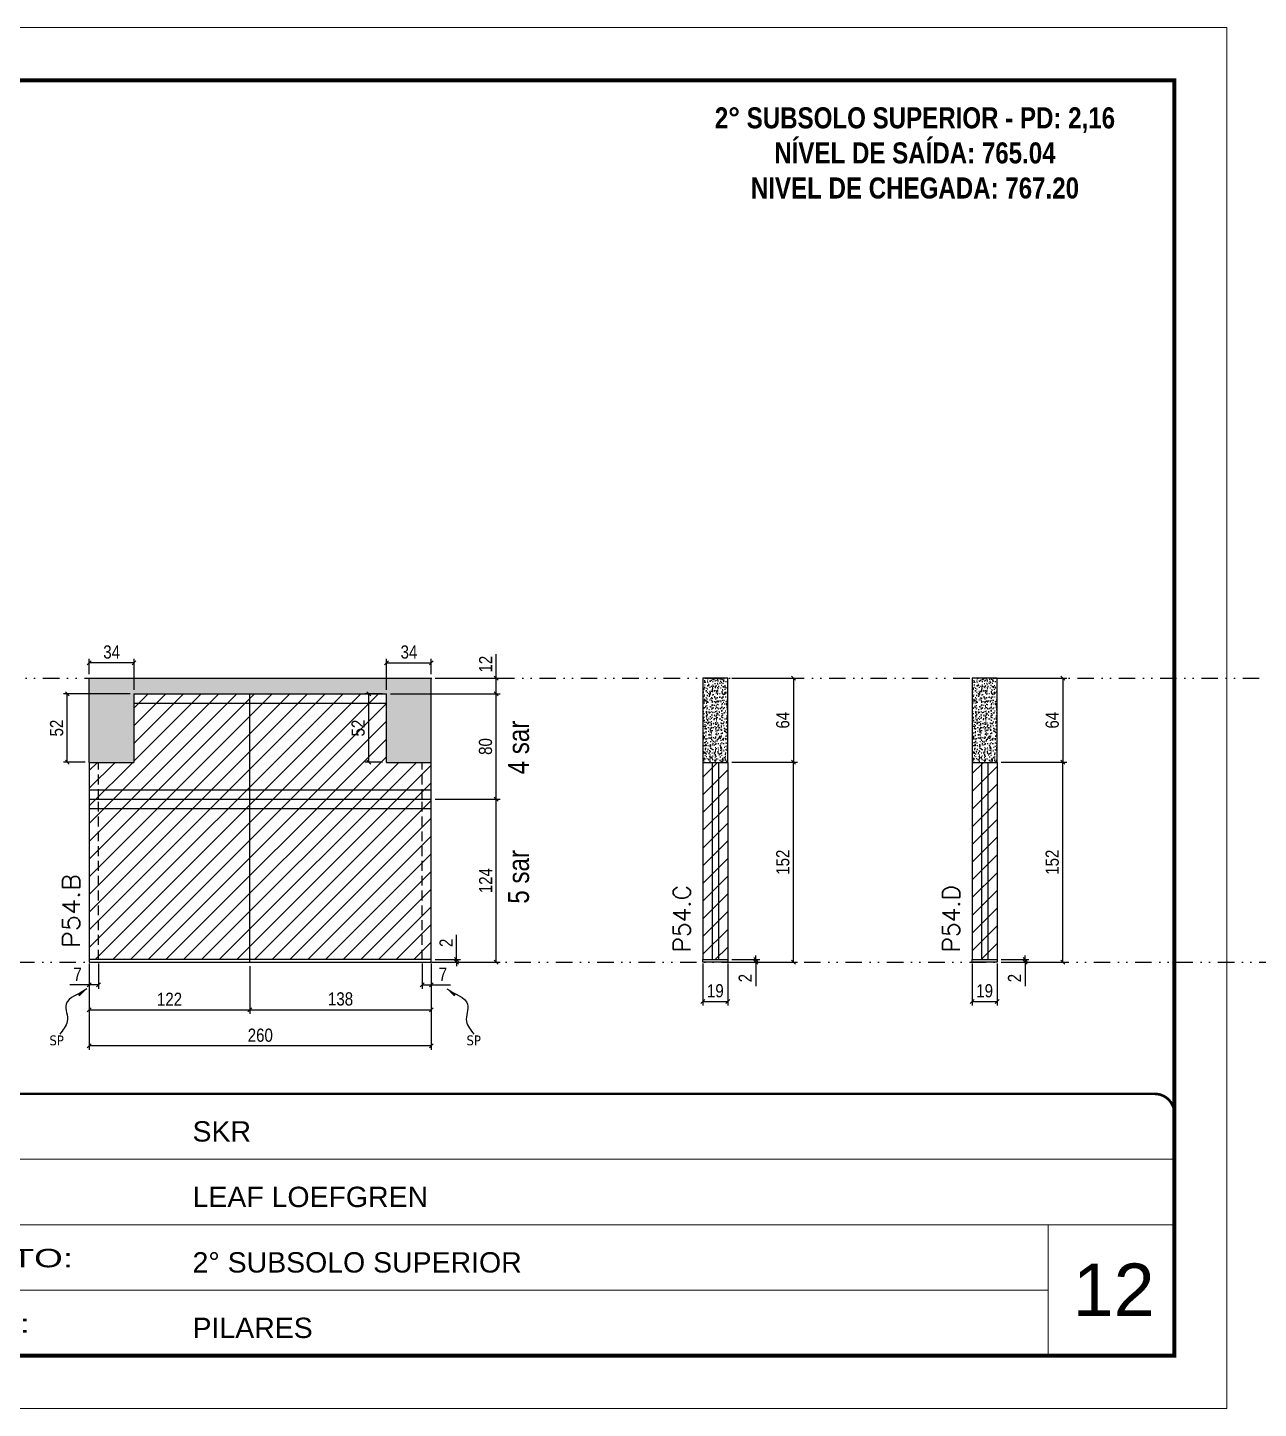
# Model space of a CAD drawing. Extents: x 13741 to 27878, y -21631 to 6985.
# Drawn here: x 19755 to 20691, y 3638 to 4688 of the extents above; entities that cross this region are included whole.
import ezdxf

# ---------------------------------------------------------------- set-up
doc = ezdxf.new("R2010")
doc.units = 0
for name, pattern in [('CONTINUO', [0]), ('DASHED', [0.75, 0.5, -0.25]), ('DIVIDE2', [0.625, 0.25, -0.125, 0, -0.125, 0, -0.125]), ('HIDDEN', [0.375, 0.25, -0.125])]:
    doc.linetypes.add(name, pattern=pattern)
for name, color, linetype, lineweight in [('CARIMBO', 255, 'Continuous', 9), ('Folhas', 255, 'Continuous', 9), ('Hachura', 251, 'Continuous', 9), ('SARRAFO DE PRESSAO', 251, 'DASHED', 9), ('Texto Seção', 7, 'Continuous', 15)]:
    doc.layers.add(name, color=color, linetype=linetype, lineweight=lineweight)
for name, color, linetype in [('COTA', 241, 'Continuous'), ('NOMENCLATURA', 7, 'Continuous'), ('Nível', 160, 'Continuous'), ('Painéis', 200, 'Continuous'), ('SARR_2.2x7', 40, 'Continuous'), ('Sarrafo de Pressão', 42, 'HIDDEN'), ('texto', 7, 'Continuous')]:
    doc.layers.add(name, color=color, linetype=linetype)
doc.styles.add('ARIAL', font='arial.ttf')
doc.styles.add('ARIAL_NARROW', font='ARIALN.TTF', dxfattribs={"height": 0.2})
doc.styles.add('COTA TECNICA', font='techl___.ttf', dxfattribs={"height": 10})
doc.styles.add('COTA TECNICA-50', font='techl___.ttf', dxfattribs={"height": 10})
doc.styles.add('REGUA-120', font='ROMANS.shx', dxfattribs={"height": 15})
doc.styles.add('ROMANC', font='techb___.ttf', dxfattribs={"height": 2.5})
doc.styles.get("Standard").update_dxf_attribs({"font": 'arial.ttf'})
doc.styles.add('Tecnologia', font='')
doc.styles.get('Tecnologia').set_extended_font_data('Forgotten Futurist')
doc.dimstyles.new('COTA PAINEL-50', dxfattribs={"dimtxt": 10, "dimasz": 3, "dimexe": 3, "dimexo": 3, "dimgap": 3, "dimtad": 1, "dimdec": 1, "dimzin": 12, "dimdsep": 46, "dimtxsty": 'COTA TECNICA-50', "dimblk1": 'OBLIQUE', "dimblk2": 'OBLIQUE', "dimsah": 1, "dimcen": 0.9, "dimclrd": 4, "dimclre": 4, "dimclrt": 240, "dimadec": 1, "dimazin": 3, "dimtfac": 1, "dimtdec": 1, "dimtmove": 0, "dimatfit": 3, "dimfxl": 1, "dimtolj": 1, "dimtzin": 12, "dimarcsym": 0})
doc.dimstyles.new('PAINEL', dxfattribs={"dimtxt": 10, "dimasz": 3, "dimexe": 3, "dimexo": 3, "dimgap": 3, "dimtad": 1, "dimdec": 1, "dimzin": 12, "dimdsep": 46, "dimtxsty": 'COTA TECNICA', "dimblk1": 'OBLIQUE', "dimblk2": 'OBLIQUE', "dimsah": 1, "dimcen": 0.9, "dimclrd": 4, "dimclre": 4, "dimclrt": 240, "dimadec": 1, "dimazin": 3, "dimtfac": 1, "dimtdec": 1, "dimtmove": 0, "dimatfit": 3, "dimfxl": 1, "dimtolj": 1, "dimtzin": 12, "dimarcsym": 0})
doc.dimstyles.get("Standard").update_dxf_attribs({"dimtxt": 0.18, "dimasz": 0.18, "dimexe": 0.18, "dimexo": 0.0625, "dimgap": 0.09, "dimtad": 0, "dimtih": 1, "dimtoh": 1, "dimdec": 4, "dimzin": 0, "dimdsep": 46, "dimtxsty": 'Standard', "dimcen": 0.09, "dimadec": 0, "dimazin": 0, "dimtfac": 1, "dimtdec": 4, "dimtofl": 0, "dimtmove": 0, "dimatfit": 3, "dimfxl": 1, "dimtolj": 1, "dimtzin": 0, "dimarcsym": 0})

# ---------------------------------------------------------------- blocks, each defined once
blk = doc.blocks.new('9999999999')
at = {"color": 30, "linetype": 'CONTINUO'}
for p, q in [((98564.6, 34230.2), (98564.6, 34429.4)), ((98564.6, 34379.6), (99584, 34379.6)), ((98564.6, 34329.8), (99488, 34329.8)), ((99584, 34329.8), (99488, 34329.8)), ((99488, 34329.8), (99488, 34230.2)), ((98564.6, 34280), (99488, 34280))]:
    blk.add_line(p, q, dxfattribs=at)
at = {"color": 30, "linetype": 'CONTINUO', "const_width": 2}
blk.add_lwpolyline([(99584, 34230.2), (99584, 34414.4, 0.414214), (99569, 34429.4), (98229, 34429.4, 0.414214), (98214, 34414.4), (98214, 34245.2, 0.414214), (98229, 34230.2), (99584, 34230.2)], format="xyb", dxfattribs=at)
at = {"layer": 'Folhas'}
blk.add_lwpolyline([(98139, 34190.2), (99624, 34190.2), (99624, 35240.2), (98139, 35240.2)], close=True, dxfattribs=at)
at = {"layer": 'Folhas', "color": 30, "const_width": 3}
blk.add_lwpolyline([(98214, 34230.2), (99584, 34230.2), (99584, 35200.2), (98214, 35200.2)], close=True, dxfattribs=at)
at = {"color": 7, "linetype": 'Continuous', "ltscale": 5, "style": 'ARIAL'}
for s, height, p in [('SKR', 15.48, (98837.7, 34393.1)), ('LEAF LOEFGREN', 15.483, (98837.7, 34343.3)), ('2° SUBSOLO SUPERIOR', 15.483, (98837.7, 34293.5)), ('NOVA SISTEMAS CONSTRUTIVOS', 11.059, (98263.2, 34267.2)), ('PILARES', 15.48, (98837.7, 34243.7))]:
    blk.add_text(s, height=height, dxfattribs=at).set_placement(p)
at = {"layer": 'Folhas', "color": 7, "style": 'Tecnologia', "width": 1.5}
for s, p in [('CLIENTE:', (98573.7, 34397.2)), ('OBRA:', (98573.7, 34347.3)), ('PAVIMENTO:', (98573.7, 34297.5)), ('PROJETO:', (98573.7, 34247.7))]:
    blk.add_text(s, height=14, dxfattribs=at).set_placement(p)
blk = doc.blocks.new('_Oblique')
at = {"color": 0, "linetype": 'ByBlock', "lineweight": -2}
blk.add_line((-0.5, -0.5), (0.5, 0.5), dxfattribs=at)
blk = doc.blocks.new('*D1061')
at = {"layer": 'COTA', "color": 4, "lineweight": -2, "transparency": 16777216}
for p, q in [((19802.2, 3975.9), (19802.2, 3910.2)), ((20062.2, 3975.9), (20062.2, 3910.2)), ((20062.2, 3913.2), (19802.2, 3913.2))]:
    blk.add_line(p, q, dxfattribs=at)
at = {"layer": 'Defpoints', "color": 0, "transparency": 16777216}
for p in [(19802.2, 3978.9), (20062.2, 3978.9), (19802.2, 3913.2)]:
    blk.add_point(p, dxfattribs=at)
at = {"layer": 'COTA', "color": 4, "lineweight": -2, "transparency": 16777216, "xscale": 3, "yscale": 3, "zscale": 3, "rotation": 180}
blk.add_blockref('_Oblique', (19802.2, 3913.2), dxfattribs=at)
at = {"layer": 'COTA', "color": 4, "lineweight": -2, "transparency": 16777216, "xscale": 3, "yscale": 3, "zscale": 3}
blk.add_blockref('_Oblique', (20062.2, 3913.2), dxfattribs=at)
at = {"layer": 'COTA', "color": 240, "transparency": 16777216, "insert": (19932.2, 3921.3), "char_height": 10, "attachment_point": 5, "style": 'COTA TECNICA'}
blk.add_mtext('\\A1;260', dxfattribs=at)
blk = doc.blocks.new('*D1062')
at = {"layer": 'COTA', "color": 4, "lineweight": -2, "transparency": 16777216}
for p, q in [((20055.2, 3975.9), (20055.2, 3956.6)), ((20062.2, 3973.9), (20062.2, 3956.6)), ((20055.2, 3959.6), (20062.2, 3959.6)), ((20062.2, 3959.6), (20076.9, 3959.6))]:
    blk.add_line(p, q, dxfattribs=at)
at = {"layer": 'Defpoints', "color": 0, "transparency": 16777216}
for p in [(20055.2, 3978.9), (20062.2, 3976.9), (20062.2, 3959.6)]:
    blk.add_point(p, dxfattribs=at)
at = {"layer": 'COTA', "color": 4, "lineweight": -2, "transparency": 16777216, "xscale": 3, "yscale": 3, "zscale": 3, "rotation": 180}
blk.add_blockref('_Oblique', (20055.2, 3959.6), dxfattribs=at)
at = {"layer": 'COTA', "color": 4, "lineweight": -2, "transparency": 16777216, "xscale": 3, "yscale": 3, "zscale": 3}
blk.add_blockref('_Oblique', (20062.2, 3959.6), dxfattribs=at)
at = {"layer": 'COTA', "color": 240, "transparency": 16777216, "insert": (20071, 3967.7), "char_height": 10, "attachment_point": 5, "style": 'COTA TECNICA-50'}
blk.add_mtext('\\A1;7', dxfattribs=at)
blk = doc.blocks.new('*D1063')
at = {"layer": 'COTA', "color": 4, "lineweight": -2, "transparency": 16777216}
for p, q in [((19802.2, 3973.9), (19802.2, 3956.6)), ((19809.2, 3975.9), (19809.2, 3956.6)), ((19802.2, 3959.6), (19787.4, 3959.6)), ((19809.2, 3959.6), (19802.2, 3959.6))]:
    blk.add_line(p, q, dxfattribs=at)
at = {"layer": 'Defpoints', "color": 0, "transparency": 16777216}
for p in [(19802.2, 3976.9), (19809.2, 3978.9), (19802.2, 3959.6)]:
    blk.add_point(p, dxfattribs=at)
at = {"layer": 'COTA', "color": 4, "lineweight": -2, "transparency": 16777216, "xscale": 3, "yscale": 3, "zscale": 3, "rotation": 180}
blk.add_blockref('_Oblique', (19802.2, 3959.6), dxfattribs=at)
at = {"layer": 'COTA', "color": 4, "lineweight": -2, "transparency": 16777216, "xscale": 3, "yscale": 3, "zscale": 3}
blk.add_blockref('_Oblique', (19809.2, 3959.6), dxfattribs=at)
at = {"layer": 'COTA', "color": 240, "transparency": 16777216, "insert": (19793.3, 3967.7), "char_height": 10, "attachment_point": 5, "style": 'COTA TECNICA-50'}
blk.add_mtext('\\A1;7', dxfattribs=at)
blk = doc.blocks.new('*D1064')
at = {"layer": 'COTA', "color": 4, "lineweight": -2, "transparency": 16777216}
for p, q in [((20081.4, 3978.9), (20081.4, 3997.7)), ((20065.2, 3978.9), (20084.4, 3978.9)), ((20065.2, 3976.9), (20084.4, 3976.9)), ((20081.4, 3976.9), (20081.4, 3978.9)), ((20081.4, 3976.9), (20081.4, 3973.9))]:
    blk.add_line(p, q, dxfattribs=at)
at = {"layer": 'Defpoints', "color": 0, "transparency": 16777216}
for p in [(20062.2, 3978.9), (20062.2, 3976.9), (20081.4, 3976.9)]:
    blk.add_point(p, dxfattribs=at)
at = {"layer": 'COTA', "color": 4, "lineweight": -2, "transparency": 16777216, "xscale": 3, "yscale": 3, "zscale": 3}
for p, rotation in [((20081.4, 3978.9), 270), ((20081.4, 3976.9), 90)]:
    blk.add_blockref('_Oblique', p, dxfattribs=dict(at, rotation=rotation))
at = {"layer": 'COTA', "color": 240, "transparency": 16777216, "insert": (20073.4, 3991.6), "char_height": 10, "attachment_point": 5, "rotation": 90, "style": 'COTA TECNICA-50'}
blk.add_mtext('\\A1;2', dxfattribs=at)
blk = doc.blocks.new('*D1073')
at = {"layer": 'COTA', "color": 4, "linetype": 'ByBlock', "lineweight": -2, "transparency": 16777216}
for p, q in [((20065.2, 4100.9), (20114.5, 4100.9)), ((20111.5, 3976.9), (20111.5, 4100.9)), ((20065.2, 3976.9), (20114.5, 3976.9))]:
    blk.add_line(p, q, dxfattribs=at)
at = {"layer": 'Defpoints', "color": 0, "linetype": 'ByBlock', "transparency": 16777216}
for p in [(20062.2, 4100.9), (20111.5, 4100.9), (20062.2, 3976.9)]:
    blk.add_point(p, dxfattribs=at)
at = {"layer": 'COTA', "color": 4, "linetype": 'ByBlock', "lineweight": -2, "transparency": 16777216, "xscale": 3, "yscale": 3, "zscale": 3}
for p, rotation in [((20111.5, 4100.9), 90), ((20111.5, 3976.9), 270)]:
    blk.add_blockref('_Oblique', p, dxfattribs=dict(at, rotation=rotation))
at = {"layer": 'COTA', "color": 240, "linetype": 'ByBlock', "transparency": 16777216, "insert": (20103.5, 4038.9), "char_height": 10, "attachment_point": 5, "rotation": 90, "style": 'COTA TECNICA'}
blk.add_mtext('\\A1;124', dxfattribs=at)
blk = doc.blocks.new('*D1074')
at = {"layer": 'COTA', "color": 4, "linetype": 'ByBlock', "lineweight": -2, "transparency": 16777216}
for p, q in [((20065.2, 4100.9), (20114.5, 4100.9)), ((20111.5, 3976.9), (20111.5, 4100.9)), ((20065.2, 3976.9), (20114.5, 3976.9))]:
    blk.add_line(p, q, dxfattribs=at)
at = {"layer": 'Defpoints', "color": 0, "linetype": 'ByBlock', "transparency": 16777216}
for p in [(20062.2, 4100.9), (20111.5, 4100.9), (20062.2, 3976.9)]:
    blk.add_point(p, dxfattribs=at)
at = {"layer": 'COTA', "color": 4, "linetype": 'ByBlock', "lineweight": -2, "transparency": 16777216, "xscale": 3, "yscale": 3, "zscale": 3}
for p, rotation in [((20111.5, 4100.9), 90), ((20111.5, 3976.9), 270)]:
    blk.add_blockref('_Oblique', p, dxfattribs=dict(at, rotation=rotation))
at = {"layer": 'COTA', "color": 240, "linetype": 'ByBlock', "transparency": 16777216, "insert": (20103.5, 4038.9), "char_height": 10, "attachment_point": 5, "rotation": 90, "style": 'COTA TECNICA'}
blk.add_mtext('\\A1;124', dxfattribs=at)
blk = doc.blocks.new('*D1075')
at = {"layer": 'COTA', "color": 4, "lineweight": -2, "transparency": 16777216}
for p, q in [((19924.2, 3973.9), (19924.2, 3937.7)), ((20062.2, 3973.9), (20062.2, 3937.7)), ((19924.2, 3940.7), (20062.2, 3940.7))]:
    blk.add_line(p, q, dxfattribs=at)
at = {"layer": 'Defpoints', "color": 0, "transparency": 16777216}
for p in [(19924.2, 3976.9), (20062.2, 3976.9), (20062.2, 3940.7)]:
    blk.add_point(p, dxfattribs=at)
at = {"layer": 'COTA', "color": 4, "lineweight": -2, "transparency": 16777216, "xscale": 3, "yscale": 3, "zscale": 3, "rotation": 180}
blk.add_blockref('_Oblique', (19924.2, 3940.7), dxfattribs=at)
at = {"layer": 'COTA', "color": 4, "lineweight": -2, "transparency": 16777216, "xscale": 3, "yscale": 3, "zscale": 3}
blk.add_blockref('_Oblique', (20062.2, 3940.7), dxfattribs=at)
at = {"layer": 'COTA', "color": 240, "transparency": 16777216, "insert": (19993.2, 3948.9), "char_height": 10, "attachment_point": 5, "style": 'COTA TECNICA'}
blk.add_mtext('\\A1;138', dxfattribs=at)
blk = doc.blocks.new('*D1076')
at = {"layer": 'COTA', "color": 4, "lineweight": -2, "transparency": 16777216}
for p, q in [((19802.2, 3973.9), (19802.2, 3937.7)), ((19924.2, 3973.9), (19924.2, 3937.7)), ((19802.2, 3940.7), (19924.2, 3940.7))]:
    blk.add_line(p, q, dxfattribs=at)
at = {"layer": 'Defpoints', "color": 0, "transparency": 16777216}
for p in [(19802.2, 3976.9), (19924.2, 3976.9), (19924.2, 3940.7)]:
    blk.add_point(p, dxfattribs=at)
at = {"layer": 'COTA', "color": 4, "lineweight": -2, "transparency": 16777216, "xscale": 3, "yscale": 3, "zscale": 3, "rotation": 180}
blk.add_blockref('_Oblique', (19802.2, 3940.7), dxfattribs=at)
at = {"layer": 'COTA', "color": 4, "lineweight": -2, "transparency": 16777216, "xscale": 3, "yscale": 3, "zscale": 3}
blk.add_blockref('_Oblique', (19924.2, 3940.7), dxfattribs=at)
at = {"layer": 'COTA', "color": 240, "transparency": 16777216, "insert": (19863.2, 3948.7), "char_height": 10, "attachment_point": 5, "style": 'COTA TECNICA'}
blk.add_mtext('\\A1;122', dxfattribs=at)
blk = doc.blocks.new('*D1053')
at = {"layer": 'COTA', "color": 4, "lineweight": -2, "transparency": 16777216}
for p, q in [((20268.6, 3975.9), (20268.6, 3944)), ((20287.6, 3975.9), (20287.6, 3944)), ((20268.6, 3947), (20287.6, 3947))]:
    blk.add_line(p, q, dxfattribs=at)
at = {"layer": 'Defpoints', "color": 0, "transparency": 16777216}
for p in [(20268.6, 3978.9), (20287.6, 3978.9), (20287.6, 3947)]:
    blk.add_point(p, dxfattribs=at)
at = {"layer": 'COTA', "color": 4, "lineweight": -2, "transparency": 16777216, "xscale": 3, "yscale": 3, "zscale": 3, "rotation": 180}
blk.add_blockref('_Oblique', (20268.6, 3947), dxfattribs=at)
at = {"layer": 'COTA', "color": 4, "lineweight": -2, "transparency": 16777216, "xscale": 3, "yscale": 3, "zscale": 3}
blk.add_blockref('_Oblique', (20287.6, 3947), dxfattribs=at)
at = {"layer": 'COTA', "color": 240, "transparency": 16777216, "insert": (20278.1, 3955.1), "char_height": 10, "attachment_point": 5, "style": 'COTA TECNICA'}
blk.add_mtext('\\A1;19', dxfattribs=at)
blk = doc.blocks.new('*D1054')
at = {"layer": 'COTA', "color": 4, "lineweight": -2, "transparency": 16777216}
for p, q in [((20308.8, 3978.9), (20308.8, 3981.9)), ((20290.6, 3978.9), (20311.8, 3978.9)), ((20290.6, 3976.9), (20311.8, 3976.9)), ((20308.8, 3978.9), (20308.8, 3976.9)), ((20308.8, 3976.9), (20308.8, 3958.7))]:
    blk.add_line(p, q, dxfattribs=at)
at = {"layer": 'Defpoints', "color": 0, "transparency": 16777216}
for p in [(20287.6, 3978.9), (20287.6, 3976.9), (20308.8, 3978.9)]:
    blk.add_point(p, dxfattribs=at)
at = {"layer": 'COTA', "color": 4, "lineweight": -2, "transparency": 16777216, "xscale": 3, "yscale": 3, "zscale": 3}
for p, rotation in [((20308.8, 3978.9), 270), ((20308.8, 3976.9), 90)]:
    blk.add_blockref('_Oblique', p, dxfattribs=dict(at, rotation=rotation))
at = {"layer": 'COTA', "color": 240, "transparency": 16777216, "insert": (20300.8, 3964.8), "char_height": 10, "attachment_point": 5, "rotation": 90, "style": 'COTA TECNICA-50'}
blk.add_mtext('\\A1;2', dxfattribs=at)
blk = doc.blocks.new('*D1077')
at = {"layer": 'COTA', "color": 4, "linetype": 'ByBlock', "lineweight": -2, "transparency": 16777216}
for p, q in [((20290.6, 4192.9), (20340.5, 4192.9)), ((20337.5, 4192.9), (20337.5, 4128.9)), ((20290.6, 4128.9), (20340.5, 4128.9))]:
    blk.add_line(p, q, dxfattribs=at)
at = {"layer": 'Defpoints', "color": 0, "linetype": 'ByBlock', "transparency": 16777216}
for p in [(20287.6, 4192.9), (20287.6, 4128.9), (20337.5, 4128.9)]:
    blk.add_point(p, dxfattribs=at)
at = {"layer": 'COTA', "color": 4, "linetype": 'ByBlock', "lineweight": -2, "transparency": 16777216, "xscale": 3, "yscale": 3, "zscale": 3}
for p, rotation in [((20337.5, 4192.9), 90), ((20337.5, 4128.9), 270)]:
    blk.add_blockref('_Oblique', p, dxfattribs=dict(at, rotation=rotation))
at = {"layer": 'COTA', "color": 240, "linetype": 'ByBlock', "transparency": 16777216, "insert": (20329.4, 4160.9), "char_height": 10, "attachment_point": 5, "rotation": 90, "style": 'COTA TECNICA'}
blk.add_mtext('\\A1;64', dxfattribs=at)
blk = doc.blocks.new('*D1055')
at = {"layer": 'COTA', "color": 4, "lineweight": -2, "transparency": 16777216}
for p, q in [((20290.6, 4128.9), (20340.5, 4128.9)), ((20337.5, 3976.9), (20337.5, 4128.9)), ((20290.6, 3976.9), (20340.5, 3976.9))]:
    blk.add_line(p, q, dxfattribs=at)
at = {"layer": 'Defpoints', "color": 0, "transparency": 16777216}
for p in [(20287.6, 4128.9), (20337.5, 4128.9), (20287.6, 3976.9)]:
    blk.add_point(p, dxfattribs=at)
at = {"layer": 'COTA', "color": 4, "lineweight": -2, "transparency": 16777216, "xscale": 3, "yscale": 3, "zscale": 3}
for p, rotation in [((20337.5, 4128.9), 90), ((20337.5, 3976.9), 270)]:
    blk.add_blockref('_Oblique', p, dxfattribs=dict(at, rotation=rotation))
at = {"layer": 'COTA', "color": 240, "transparency": 16777216, "insert": (20329.4, 4052.9), "char_height": 10, "attachment_point": 5, "rotation": 90, "style": 'COTA TECNICA-50'}
blk.add_mtext('\\A1;152', dxfattribs=at)
blk = doc.blocks.new('*D1095')
at = {"layer": 'COTA', "color": 4, "lineweight": -2, "transparency": 16777216}
for p, q in [((20031.2, 4180.9), (20114.5, 4180.9)), ((20111.5, 4100.9), (20111.5, 4180.9)), ((20065.2, 4100.9), (20114.5, 4100.9))]:
    blk.add_line(p, q, dxfattribs=at)
at = {"layer": 'Defpoints', "color": 0, "transparency": 16777216}
for p in [(20028.2, 4180.9), (20111.5, 4180.9), (20062.2, 4100.9)]:
    blk.add_point(p, dxfattribs=at)
at = {"layer": 'COTA', "color": 4, "lineweight": -2, "transparency": 16777216, "xscale": 3, "yscale": 3, "zscale": 3}
for p, rotation in [((20111.5, 4180.9), 90), ((20111.5, 4100.9), 270)]:
    blk.add_blockref('_Oblique', p, dxfattribs=dict(at, rotation=rotation))
at = {"layer": 'COTA', "color": 240, "transparency": 16777216, "insert": (20103.4, 4140.9), "char_height": 10, "attachment_point": 5, "rotation": 90, "style": 'COTA TECNICA'}
blk.add_mtext('\\A1;80', dxfattribs=at)
blk = doc.blocks.new('*D1096')
at = {"layer": 'COTA', "color": 4, "lineweight": -2, "transparency": 16777216}
for p, q in [((20111.5, 4192.9), (20111.5, 4211.2)), ((20065.2, 4192.9), (20114.5, 4192.9)), ((20111.5, 4180.9), (20111.5, 4192.9)), ((20031.2, 4180.9), (20114.5, 4180.9))]:
    blk.add_line(p, q, dxfattribs=at)
at = {"layer": 'Defpoints', "color": 0, "transparency": 16777216}
for p in [(20062.2, 4192.9), (20111.5, 4192.9), (20028.2, 4180.9)]:
    blk.add_point(p, dxfattribs=at)
at = {"layer": 'COTA', "color": 4, "lineweight": -2, "transparency": 16777216, "xscale": 3, "yscale": 3, "zscale": 3}
for p, rotation in [((20111.5, 4192.9), 90), ((20111.5, 4180.9), 270)]:
    blk.add_blockref('_Oblique', p, dxfattribs=dict(at, rotation=rotation))
at = {"layer": 'COTA', "color": 240, "transparency": 16777216, "insert": (20103.5, 4203.5), "char_height": 10, "attachment_point": 5, "rotation": 90, "style": 'COTA TECNICA'}
blk.add_mtext('\\A1;12', dxfattribs=at)
blk = doc.blocks.new('*D1097')
at = {"layer": 'COTA', "color": 4, "lineweight": -2, "transparency": 16777216}
for p, q in [((19802.2, 4195.9), (19802.2, 4207.5)), ((19836.2, 4204.5), (19802.2, 4204.5)), ((19836.2, 4183.9), (19836.2, 4207.5))]:
    blk.add_line(p, q, dxfattribs=at)
at = {"layer": 'Defpoints', "color": 0, "transparency": 16777216}
for p in [(19802.2, 4204.5), (19802.2, 4192.9), (19836.2, 4180.9)]:
    blk.add_point(p, dxfattribs=at)
at = {"layer": 'COTA', "color": 4, "lineweight": -2, "transparency": 16777216, "xscale": 3, "yscale": 3, "zscale": 3, "rotation": 180}
blk.add_blockref('_Oblique', (19802.2, 4204.5), dxfattribs=at)
at = {"layer": 'COTA', "color": 4, "lineweight": -2, "transparency": 16777216, "xscale": 3, "yscale": 3, "zscale": 3}
blk.add_blockref('_Oblique', (19836.2, 4204.5), dxfattribs=at)
at = {"layer": 'COTA', "color": 240, "transparency": 16777216, "insert": (19819.2, 4212.7), "char_height": 10, "attachment_point": 5, "style": 'COTA TECNICA'}
blk.add_mtext('\\A1;34', dxfattribs=at)
blk = doc.blocks.new('*D1098')
at = {"layer": 'COTA', "color": 4, "lineweight": -2, "transparency": 16777216}
for p, q in [((20028.2, 4183.9), (20028.2, 4207.5)), ((20028.2, 4204.5), (20062.2, 4204.5)), ((20062.2, 4195.9), (20062.2, 4207.5))]:
    blk.add_line(p, q, dxfattribs=at)
at = {"layer": 'Defpoints', "color": 0, "transparency": 16777216}
for p in [(20062.2, 4204.5), (20062.2, 4192.9), (20028.2, 4180.9)]:
    blk.add_point(p, dxfattribs=at)
at = {"layer": 'COTA', "color": 4, "lineweight": -2, "transparency": 16777216, "xscale": 3, "yscale": 3, "zscale": 3, "rotation": 180}
blk.add_blockref('_Oblique', (20028.2, 4204.5), dxfattribs=at)
at = {"layer": 'COTA', "color": 4, "lineweight": -2, "transparency": 16777216, "xscale": 3, "yscale": 3, "zscale": 3}
blk.add_blockref('_Oblique', (20062.2, 4204.5), dxfattribs=at)
at = {"layer": 'COTA', "color": 240, "transparency": 16777216, "insert": (20045.2, 4212.7), "char_height": 10, "attachment_point": 5, "style": 'COTA TECNICA'}
blk.add_mtext('\\A1;34', dxfattribs=at)
blk = doc.blocks.new('*D1099')
at = {"layer": 'COTA', "color": 4, "lineweight": -2, "transparency": 16777216}
for p, q in [((19833.2, 4180.9), (19782.5, 4180.9)), ((19785.5, 4128.9), (19785.5, 4180.9)), ((19799.2, 4128.9), (19782.5, 4128.9))]:
    blk.add_line(p, q, dxfattribs=at)
at = {"layer": 'Defpoints', "color": 0, "transparency": 16777216}
for p in [(19785.5, 4180.9), (19836.2, 4180.9), (19802.2, 4128.9)]:
    blk.add_point(p, dxfattribs=at)
at = {"layer": 'COTA', "color": 4, "lineweight": -2, "transparency": 16777216, "xscale": 3, "yscale": 3, "zscale": 3}
for p, rotation in [((19785.5, 4180.9), 90), ((19785.5, 4128.9), 270)]:
    blk.add_blockref('_Oblique', p, dxfattribs=dict(at, rotation=rotation))
at = {"layer": 'COTA', "color": 240, "transparency": 16777216, "insert": (19777.4, 4154.9), "char_height": 10, "attachment_point": 5, "rotation": 90, "style": 'COTA TECNICA'}
blk.add_mtext('\\A1;52', dxfattribs=at)
blk = doc.blocks.new('*D1100')
at = {"layer": 'COTA', "color": 4, "lineweight": -2, "transparency": 16777216}
for p, q in [((20025.2, 4180.9), (20011.7, 4180.9)), ((20014.7, 4128.9), (20014.7, 4180.9)), ((20025.2, 4128.9), (20011.7, 4128.9))]:
    blk.add_line(p, q, dxfattribs=at)
at = {"layer": 'Defpoints', "color": 0, "transparency": 16777216}
for p in [(20014.7, 4180.9), (20028.2, 4180.9), (20028.2, 4128.9)]:
    blk.add_point(p, dxfattribs=at)
at = {"layer": 'COTA', "color": 4, "lineweight": -2, "transparency": 16777216, "xscale": 3, "yscale": 3, "zscale": 3}
for p, rotation in [((20014.7, 4180.9), 90), ((20014.7, 4128.9), 270)]:
    blk.add_blockref('_Oblique', p, dxfattribs=dict(at, rotation=rotation))
at = {"layer": 'COTA', "color": 240, "transparency": 16777216, "insert": (20006.6, 4154.9), "char_height": 10, "attachment_point": 5, "rotation": 90, "style": 'COTA TECNICA'}
blk.add_mtext('\\A1;52', dxfattribs=at)
blk = doc.blocks.new('*D1101')
at = {"layer": 'COTA', "color": 4, "lineweight": -2, "transparency": 16777216}
for p, q in [((20473.3, 3975.9), (20473.3, 3944)), ((20492.3, 3975.9), (20492.3, 3944)), ((20473.3, 3947), (20492.3, 3947))]:
    blk.add_line(p, q, dxfattribs=at)
at = {"layer": 'Defpoints', "color": 0, "transparency": 16777216}
for p in [(20473.3, 3978.9), (20492.3, 3978.9), (20492.3, 3947)]:
    blk.add_point(p, dxfattribs=at)
at = {"layer": 'COTA', "color": 4, "lineweight": -2, "transparency": 16777216, "xscale": 3, "yscale": 3, "zscale": 3, "rotation": 180}
blk.add_blockref('_Oblique', (20473.3, 3947), dxfattribs=at)
at = {"layer": 'COTA', "color": 4, "lineweight": -2, "transparency": 16777216, "xscale": 3, "yscale": 3, "zscale": 3}
blk.add_blockref('_Oblique', (20492.3, 3947), dxfattribs=at)
at = {"layer": 'COTA', "color": 240, "transparency": 16777216, "insert": (20482.8, 3955.1), "char_height": 10, "attachment_point": 5, "style": 'COTA TECNICA'}
blk.add_mtext('\\A1;19', dxfattribs=at)
blk = doc.blocks.new('*D1102')
at = {"layer": 'COTA', "color": 4, "lineweight": -2, "transparency": 16777216}
for p, q in [((20513.5, 3978.9), (20513.5, 3981.9)), ((20495.3, 3978.9), (20516.5, 3978.9)), ((20495.3, 3976.9), (20516.5, 3976.9)), ((20513.5, 3978.9), (20513.5, 3976.9)), ((20513.5, 3976.9), (20513.5, 3958.7))]:
    blk.add_line(p, q, dxfattribs=at)
at = {"layer": 'Defpoints', "color": 0, "transparency": 16777216}
for p in [(20492.3, 3978.9), (20492.3, 3976.9), (20513.5, 3978.9)]:
    blk.add_point(p, dxfattribs=at)
at = {"layer": 'COTA', "color": 4, "lineweight": -2, "transparency": 16777216, "xscale": 3, "yscale": 3, "zscale": 3}
for p, rotation in [((20513.5, 3978.9), 270), ((20513.5, 3976.9), 90)]:
    blk.add_blockref('_Oblique', p, dxfattribs=dict(at, rotation=rotation))
at = {"layer": 'COTA', "color": 240, "transparency": 16777216, "insert": (20505.5, 3964.8), "char_height": 10, "attachment_point": 5, "rotation": 90, "style": 'COTA TECNICA-50'}
blk.add_mtext('\\A1;2', dxfattribs=at)
blk = doc.blocks.new('*D1104')
at = {"layer": 'COTA', "color": 4, "linetype": 'ByBlock', "lineweight": -2, "transparency": 16777216}
for p, q in [((20495.3, 4192.9), (20545.3, 4192.9)), ((20542.3, 4192.9), (20542.3, 4128.9)), ((20495.3, 4128.9), (20545.3, 4128.9))]:
    blk.add_line(p, q, dxfattribs=at)
at = {"layer": 'Defpoints', "color": 0, "linetype": 'ByBlock', "transparency": 16777216}
for p in [(20492.3, 4192.9), (20492.3, 4128.9), (20542.3, 4128.9)]:
    blk.add_point(p, dxfattribs=at)
at = {"layer": 'COTA', "color": 4, "linetype": 'ByBlock', "lineweight": -2, "transparency": 16777216, "xscale": 3, "yscale": 3, "zscale": 3}
for p, rotation in [((20542.3, 4192.9), 90), ((20542.3, 4128.9), 270)]:
    blk.add_blockref('_Oblique', p, dxfattribs=dict(at, rotation=rotation))
at = {"layer": 'COTA', "color": 240, "linetype": 'ByBlock', "transparency": 16777216, "insert": (20534.2, 4160.9), "char_height": 10, "attachment_point": 5, "rotation": 90, "style": 'COTA TECNICA'}
blk.add_mtext('\\A1;64', dxfattribs=at)
blk = doc.blocks.new('*D1103')
at = {"layer": 'COTA', "color": 4, "lineweight": -2, "transparency": 16777216}
for p, q in [((20495.3, 4128.9), (20545.3, 4128.9)), ((20542.3, 3976.9), (20542.3, 4128.9)), ((20495.3, 3976.9), (20545.3, 3976.9))]:
    blk.add_line(p, q, dxfattribs=at)
at = {"layer": 'Defpoints', "color": 0, "transparency": 16777216}
for p in [(20492.3, 4128.9), (20542.3, 4128.9), (20492.3, 3976.9)]:
    blk.add_point(p, dxfattribs=at)
at = {"layer": 'COTA', "color": 4, "lineweight": -2, "transparency": 16777216, "xscale": 3, "yscale": 3, "zscale": 3}
for p, rotation in [((20542.3, 4128.9), 90), ((20542.3, 3976.9), 270)]:
    blk.add_blockref('_Oblique', p, dxfattribs=dict(at, rotation=rotation))
at = {"layer": 'COTA', "color": 240, "transparency": 16777216, "insert": (20534.2, 4052.9), "char_height": 10, "attachment_point": 5, "rotation": 90, "style": 'COTA TECNICA-50'}
blk.add_mtext('\\A1;152', dxfattribs=at)

msp = doc.modelspace()

# ---------------------------------------------------------------- hatches: boundary and pattern name
at = {"layer": 'COTA'}
h = msp.add_hatch(dxfattribs=at)
h.set_pattern_fill('AR-CONC', color=256, scale=0.03)
h.paths.add_polyline_path([(20062.18, 4192.86), (19802.18, 4192.86), (19802.18, 4128.86), (19836.18, 4128.86), (19836.18, 4180.86), (20028.18, 4180.86), (20028.18, 4128.86), (20062.18, 4128.86)])
h = msp.add_hatch(dxfattribs=at)
h.set_pattern_fill('AR-CONC', color=256, scale=0.03)
h.set_pattern_definition([(50, (4585.693, -146.976), (5.4655401, -0.4781726), [0.5715, -6.2865]), (355, (4585.693, -146.976), (-1.0573026, 5.7317054), [0.4572, -5.0292175]), (100.451445, (4586.1483, -147.016), (4.4082374, 5.2535326), [0.4857003, -5.3427073]), (46.1842, (4585.693, -145.452), (8.1323712, -1.2612698), [0.85725, -9.42975]), (96.63556, (4586.3706, -145.557), (7.122124, 7.4227837), [0.7285507, -8.0140682]), (351.18415, (4585.693, -145.452), (7.122124, 7.4227837), [0.685799, -7.543792]), (21, (4586.455, -145.833), (4.5484317, -3.067956), [0.5715, -6.2865]), (326, (4586.455, -145.833), (1.8540609, 5.525639), [0.4572, -5.0292]), (71.451445, (4586.834, -146.089), (6.4024926, 2.457683), [0.4857003, -5.3426981]), (37.5, (4585.6929, -146.9761), (0.0926581, 2.53665117), [0, -4.96824, 0, -5.1054, 0, -5.04825]), (7.5, (4585.6929, -146.976), (2.00458988, 3.00541724), [0, -2.91084, 0, -4.85394, 0, -1.92405]), (327.5, (4583.9936, -146.9761), (4.06771786, -0.17186232), [0, -1.905, 0, -5.9436, 0, -7.8867]), (317.5, (4583.2316, -146.976), (4.44387544, 0.7627947), [0, -2.4765, 0, -3.94716, 0, -5.6007])])
h.paths.add_polyline_path([(20287.56, 4192.86), (20268.56, 4192.86), (20268.56, 4128.86), (20287.56, 4128.86)])
h = msp.add_hatch(dxfattribs=at)
h.set_pattern_fill('AR-CONC', color=256, scale=0.03)
h.set_pattern_definition([(50, (4790.441, -146.976), (5.4655401, -0.4781726), [0.5715, -6.2865]), (355, (4790.441, -146.976), (-1.0573026, 5.7317054), [0.4572, -5.0292175]), (100.451445, (4790.8963, -147.016), (4.4082374, 5.2535326), [0.4857003, -5.3427073]), (46.1842, (4790.441, -145.452), (8.1323712, -1.2612698), [0.85725, -9.42975]), (96.63556, (4791.1186, -145.557), (7.122124, 7.4227837), [0.7285507, -8.0140682]), (351.18415, (4790.441, -145.452), (7.122124, 7.4227837), [0.685799, -7.543792]), (21, (4791.203, -145.833), (4.5484317, -3.067956), [0.5715, -6.2865]), (326, (4791.203, -145.833), (1.8540609, 5.525639), [0.4572, -5.0292]), (71.451445, (4791.582, -146.089), (6.4024926, 2.457683), [0.4857003, -5.3426981]), (37.5, (4790.4409, -146.9761), (0.0926581, 2.53665117), [0, -4.96824, 0, -5.1054, 0, -5.04825]), (7.5, (4790.441, -146.976), (2.00458988, 3.00541724), [0, -2.91084, 0, -4.85394, 0, -1.92405]), (327.5, (4788.7416, -146.9761), (4.06771786, -0.17186232), [0, -1.905, 0, -5.9436, 0, -7.8867]), (317.5, (4787.9796, -146.976), (4.44387544, 0.7627947), [0, -2.4765, 0, -3.94716, 0, -5.6007])])
h.paths.add_polyline_path([(20492.3, 4192.86), (20473.3, 4192.86), (20473.3, 4128.86), (20492.3, 4128.86)])
at = {"layer": 'Hachura', "linetype": 'ByBlock'}
h = msp.add_hatch(dxfattribs=at)
h.set_pattern_fill('ANSI31', color=256, scale=3)
h.paths.add_polyline_path([(19836.18, 4180.86), (19836.18, 4128.86), (19802.18, 4128.86), (19802.18, 4100.86), (19924.18, 4100.86), (19924.18, 4180.86)])
h.paths.add_polyline_path([(20062.18, 4100.86), (20062.18, 4128.86), (20028.18, 4128.86), (20028.18, 4180.86), (19924.18, 4180.86), (19924.18, 4100.86)])
h.paths.add_polyline_path([(20062.18, 4100.86), (19924.18, 4100.86), (19924.18, 3978.86), (20062.18, 3978.86)])
h.paths.add_polyline_path([(19924.18, 4100.86), (19802.18, 4100.86), (19802.18, 3978.86), (19924.18, 3978.86)])
h = msp.add_hatch(dxfattribs=at)
h.set_pattern_fill('ANSI31', color=256, scale=3)
h.paths.add_polyline_path([(20287.56, 4128.86), (20268.56, 4128.86), (20268.56, 3978.86), (20287.56, 3978.86)])
h.paths.add_polyline_path([(20492.3, 4128.86), (20473.3, 4128.86), (20473.3, 3978.86), (20492.3, 3978.86)])

# ---------------------------------------------------------------- linework, layer by layer
at = {"layer": 'COTA'}
for p, q in [((19802.18, 4192.86), (20062.18, 4192.86)), ((19802.18, 4128.86), (19802.18, 4192.86)), ((20062.18, 4128.86), (20062.18, 4192.86))]:
    msp.add_line(p, q, dxfattribs=at)
at = {"layer": 'COTA', "linetype": 'ByBlock'}
for points in [[(20268.56, 4128.86), (20287.56, 4128.86), (20287.56, 4192.86), (20268.56, 4192.86)], [(20473.3, 4128.86), (20492.3, 4128.86), (20492.3, 4192.86), (20473.3, 4192.86)]]:
    msp.add_lwpolyline(points, close=True, dxfattribs=at)
at = {"layer": 'Nível', "color": 4, "linetype": 'DIVIDE2', "ltscale": 50}
for p, q in [((17596.97, 4192.86), (21531.15, 4192.86)), ((13741.09, 3976.86), (21531.15, 3976.86))]:
    msp.add_line(p, q, dxfattribs=at)
at = {"layer": 'Painéis'}
for p, q in [((19836.18, 4180.86), (20028.18, 4180.86)), ((19836.18, 4180.86), (19836.18, 4128.86)), ((19924.18, 3976.86), (19924.18, 4180.86)), ((20028.18, 4128.86), (20028.18, 4180.86)), ((19802.18, 4128.86), (19802.18, 3978.86)), ((19802.18, 4128.86), (19836.18, 4128.86)), ((20028.18, 4128.86), (20062.18, 4128.86)), ((20062.18, 3978.86), (20062.18, 4128.86)), ((20268.56, 4128.86), (20268.56, 3978.86)), ((20268.56, 4128.86), (20287.56, 4128.86)), ((20287.56, 4128.86), (20287.56, 3978.86)), ((20473.3, 4128.86), (20473.3, 3978.86)), ((20473.3, 4128.86), (20492.3, 4128.86)), ((20492.3, 4128.86), (20492.3, 3978.86)), ((19802.18, 4100.86), (20062.18, 4100.86)), ((20268.56, 3978.86), (20287.56, 3978.86)), ((20268.56, 3978.86), (20287.56, 3978.86)), ((20268.56, 3976.86), (20268.56, 3978.86)), ((20287.56, 3976.86), (20268.56, 3976.86)), ((20287.56, 3978.86), (20287.56, 3976.86)), ((20473.3, 3978.86), (20492.3, 3978.86)), ((20473.3, 3978.86), (20492.3, 3978.86)), ((20473.3, 3976.86), (20473.3, 3978.86)), ((20492.3, 3976.86), (20473.3, 3976.86)), ((20492.3, 3978.86), (20492.3, 3976.86))]:
    msp.add_line(p, q, dxfattribs=at)
msp.add_lwpolyline([(20062.18, 3978.86), (19802.18, 3978.86), (19802.18, 3976.86), (20062.18, 3976.86)], close=True, dxfattribs=at)
at = {"layer": 'SARR_2.2x7'}
for p, q in [((19836.18, 4173.86), (20028.18, 4173.86)), ((20275.56, 4128.88), (20275.56, 3978.86)), ((20280.56, 4128.88), (20280.56, 3978.86)), ((20480.3, 4128.88), (20480.3, 3978.86)), ((20485.3, 4128.88), (20485.3, 3978.86)), ((19802.18, 4107.86), (20062.18, 4107.86)), ((19802.18, 4093.86), (20062.18, 4093.86))]:
    msp.add_line(p, q, dxfattribs=at)
at = {"layer": 'Sarrafo de Pressão', "ltscale": 30}
for p, q in [((19809.18, 4100.86), (19809.18, 4128.86)), ((20055.18, 4100.86), (20055.18, 4128.86)), ((19809.18, 3978.86), (19809.18, 4100.86)), ((20055.18, 3978.86), (20055.18, 4100.86))]:
    msp.add_line(p, q, dxfattribs=at)

# ---------------------------------------------------------------- block references
at = {"layer": 'SARRAFO DE PRESSAO', "color": 6, "linetype": 'ByBlock'}
msp.add_blockref('9999999999', (-78957.01, -30552.63), dxfattribs=at)

# ---------------------------------------------------------------- texts
at = {"layer": 'CARIMBO', "style": 'ARIAL'}
msp.add_text('12', height=40, dxfattribs=at).set_placement((20549.83, 3707.72))
at = {"layer": 'NOMENCLATURA', "style": 'ARIAL_NARROW'}
for s, p in [('4 sar', (20136.42, 4119.76)), ('5 sar', (20136.42, 4021.38))]:
    msp.add_text(s, height=16, rotation=90, dxfattribs=at).set_placement(p)
at = {"layer": 'NOMENCLATURA', "color": 2, "insert": (20429.81, 4653.64), "char_height": 16, "attachment_point": 2, "style": 'ROMANC'}
msp.add_mtext_dynamic_manual_height_columns('\\P2° SUBSOLO SUPERIOR - PD: 2,16\\PNÍVEL DE SAÍDA: 765.04\\PNIVEL DE CHEGADA: 767.20', width=432.3511, gutter_width=1, heights=[0], dxfattribs=at)
at = {"layer": 'texto', "color": 0, "char_height": 7.5, "attachment_point": 5}
for insert in [(19777.4, 3917.37), (20094.42, 3917.37)]:
    msp.add_mtext('{\\fTahoma|b0|i0|c0|p34;\\C4;SP}', dxfattribs=dict(at, insert=insert))
at = {"layer": 'Texto Seção', "style": 'REGUA-120', "width": 1.1}
msp.add_text('P54.B', height=13, rotation=90, dxfattribs=at).set_placement((19794.93, 3987.62))
at = {"layer": 'Texto Seção', "char_height": 13, "width": 370.6998, "attachment_point": 7, "rotation": 90, "style": 'REGUA-120'}
for s, insert in [('P54.C', (20259.11, 3984.27)), ('P54.D', (20463.85, 3984.27))]:
    msp.add_mtext(s, dxfattribs=dict(at, insert=insert))

# ---------------------------------------------------------------- dimensions: what is measured, and where the dimension line sits
at = {"layer": 'COTA'}
for base, p1, p2, dimstyle, picture, middle in [((19802.18, 4204.47), (19836.18, 4180.86), (19802.18, 4192.86), 'PAINEL', '*D1097', (19819.18, 4212.69)), ((20062.18, 4204.47), (20028.18, 4180.86), (20062.18, 4192.86), 'PAINEL', '*D1098', (20045.18, 4212.69)), ((19924.18, 3940.68), (19802.18, 3976.86), (19924.18, 3976.86), 'PAINEL', '*D1076', (19863.18, 3948.74)), ((20062.18, 3959.62), (20055.18, 3978.86), (20062.18, 3976.86), 'COTA PAINEL-50', '*D1062', (20071.04, 3967.69))]:
    dim = msp.add_linear_dim(base=base, p1=p1, p2=p2, dimstyle=dimstyle, dxfattribs=at)
    dim.commit()
    dim.dimension.update_dxf_attribs({"geometry": picture, "text_midpoint": middle})
for base, p1, p2, angle, dimstyle, picture, middle in [((20111.54, 4192.86), (20028.18, 4180.86), (20062.18, 4192.86), 90, 'PAINEL', '*D1096', (20103.49, 4203.52)), ((19785.5, 4180.86), (19802.18, 4128.86), (19836.18, 4180.86), 90, 'PAINEL', '*D1099', (19777.39, 4154.86)), ((20014.74, 4180.86), (20028.18, 4128.86), (20028.18, 4180.86), 90, 'PAINEL', '*D1100', (20006.63, 4154.86)), ((20111.54, 4180.86), (20062.18, 4100.86), (20028.18, 4180.86), 90, 'PAINEL', '*D1095', (20103.42, 4140.86)), ((20337.55, 4128.88), (20287.56, 3976.86), (20287.56, 4128.88), 90, 'COTA PAINEL-50', '*D1055', (20329.44, 4052.87)), ((20542.29, 4128.88), (20492.3, 3976.86), (20492.3, 4128.88), 90, 'COTA PAINEL-50', '*D1103', (20534.18, 4052.87)), ((19802.18, 3959.62), (19809.18, 3978.86), (19802.18, 3976.86), 180, 'COTA PAINEL-50', '*D1063', (19793.31, 3967.69))]:
    dim = msp.add_linear_dim(base=base, p1=p1, p2=p2, angle=angle, dimstyle=dimstyle, dxfattribs=at)
    dim.commit()
    dim.dimension.update_dxf_attribs({"geometry": picture, "text_midpoint": middle})
at = {"layer": 'COTA', "linetype": 'ByBlock'}
for base, p1, p2, picture, middle in [((20337.55, 4128.86), (20287.56, 4192.86), (20287.56, 4128.86), '*D1077', (20329.44, 4160.86)), ((20542.29, 4128.86), (20492.3, 4192.86), (20492.3, 4128.86), '*D1104', (20534.19, 4160.86))]:
    dim = msp.add_linear_dim(base=base, p1=p1, p2=p2, angle=90, dimstyle='PAINEL', dxfattribs=at)
    dim.commit()
    dim.dimension.update_dxf_attribs({"geometry": picture, "text_midpoint": middle})
for picture in ['*D1073', '*D1074']:
    dim = msp.add_aligned_dim(p1=(20062.18, 3976.86), p2=(20062.18, 4100.86), distance=-49.37, dimstyle='PAINEL', dxfattribs=at)
    dim.commit()
    dim.dimension.update_dxf_attribs({"geometry": picture, "text_midpoint": (20103.47, 4038.86)})
at = {"layer": 'COTA'}
for base, p1, p2, picture, middle in [((20081.44, 3976.86), (20062.18, 3978.86), (20062.18, 3976.86), '*D1064', (20081.44, 3991.61)), ((20308.75, 3978.86), (20287.56, 3976.86), (20287.56, 3978.86), '*D1054', (20308.75, 3964.8)), ((20513.5, 3978.86), (20492.3, 3976.86), (20492.3, 3978.86), '*D1102', (20513.5, 3964.8))]:
    dim = msp.add_linear_dim(base=base, p1=p1, p2=p2, angle=90, dimstyle='COTA PAINEL-50', dxfattribs=at)
    dim.commit()
    dim.dimension.update_dxf_attribs({"geometry": picture, "text_midpoint": middle, "dimtype": 160})
dim = msp.add_linear_dim(base=(19802.18, 3913.24), p1=(20062.18, 3978.86), p2=(19802.18, 3978.86), angle=180, dimstyle='PAINEL', override={"dimarcsym": 2}, dxfattribs=at)
dim.commit()
dim.dimension.update_dxf_attribs({"geometry": '*D1061', "text_midpoint": (19932.18, 3921.35)})
for base, p1, p2, override, picture, middle in [((20062.18, 3940.68), (19924.18, 3976.86), (20062.18, 3976.86), {"dimtmove": 1}, '*D1075', (19993.18, 3948.92)), ((20287.56, 3946.97), (20268.56, 3978.86), (20287.56, 3978.86), {"dimarcsym": 2}, '*D1053', (20278.06, 3955.05)), ((20492.3, 3946.97), (20473.3, 3978.86), (20492.3, 3978.86), {"dimarcsym": 2}, '*D1101', (20482.8, 3955.05))]:
    dim = msp.add_linear_dim(base=base, p1=p1, p2=p2, dimstyle='PAINEL', override=override, dxfattribs=at)
    dim.commit()
    dim.dimension.update_dxf_attribs({"geometry": picture, "text_midpoint": middle})

# ---------------------------------------------------------------- leaders
at = {"layer": 'COTA', "path_type": 1}
for points in [[(19800.35, 3956.68), (19784.56, 3944.84), (19785.49, 3931.84), (19779.94, 3922.06)], [(20074.01, 3956.68), (20089.79, 3944.84), (20088.87, 3931.84), (20094.42, 3922.06)]]:
    msp.add_leader(points, dimstyle='Standard', override={"dimasz": 8}, dxfattribs=at)

doc.saveas('drawing.dxf')
